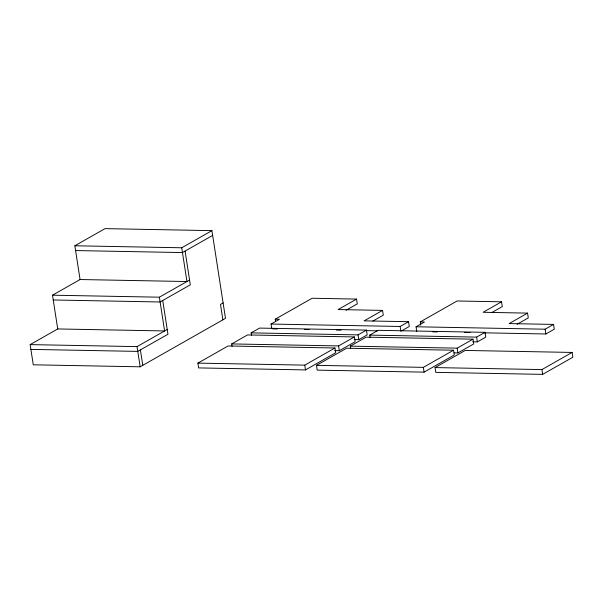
<?xml version="1.0" encoding="UTF-8"?>
<svg xmlns="http://www.w3.org/2000/svg" width="603" height="603" viewBox="0 0 603 603"><rect width="100%" height="100%" fill="white"/><g stroke="black" fill="none" stroke-linecap="round" stroke-linejoin="round"><path stroke-width="0.9" d="M211.917 230.64L181.729 247.78L186.953 281.533L80.071 279.528L74.847 245.775L105.035 228.627L211.917 230.64L225.492 318.346L140.16 366.812L33.278 364.807L30.15 344.607L57.888 328.854M189.568 280.056L159.38 297.196L164.604 330.949L57.722 328.944L52.499 295.191L80.237 279.438M212.655 235.419L182.468 252.567L75.586 250.562M30.15 344.607L137.032 346.612L167.219 329.472M223.11 302.932L220.494 304.409L222.884 319.831M197.89 363.127L228.077 345.979L334.959 347.991L335.698 352.77L305.51 369.918L198.628 367.913L197.89 363.127L304.771 365.132L334.959 347.991M232.072 346.31L231.703 343.921L247.524 334.936L354.406 336.941L355.144 341.728L339.323 350.712L334.635 350.622M251.519 335.268L251.149 332.871L259.569 328.092L366.451 330.097L367.189 334.884L358.77 339.662L354.082 339.579M275.609 321.58L275.239 319.191L312.105 298.251L356.539 299.088L357.278 303.874L346.062 310.244M271.651 328.04L271.033 324.052L279.453 319.273L275.239 319.191M356.539 299.088L338.11 309.558L382.543 310.394L383.289 315.173L372.865 321.09M382.543 310.394L364.114 320.864L408.548 321.693L409.294 326.479L400.874 331.258L400.136 326.479L408.548 321.693M231.703 343.921L338.584 345.926L354.406 336.941M251.149 332.871L358.031 334.884L366.451 330.097M316.462 365.35L346.65 348.21L453.531 350.215L454.27 355.001L424.09 372.141L317.208 370.136L316.462 365.35L423.344 367.363L453.531 350.215M350.652 348.542L350.283 346.145L366.096 337.16L472.978 339.172L473.724 343.951L457.903 352.936L454.149 352.868M370.099 337.492L369.729 335.102L378.141 330.323L485.023 332.328L485.769 337.115L477.35 341.893L472.662 341.803M420.736 325.107L420.246 321.912L457.104 300.98L501.545 301.809L502.284 306.595L491.867 312.512M416.779 331.56L416.04 326.773L424.452 321.994L420.246 321.912M501.545 301.809L483.116 312.279L527.55 313.115L528.288 317.902L517.072 324.271M350.283 346.145L457.164 348.157L472.978 339.172M369.729 335.102L476.611 337.107L485.023 332.328M527.55 313.115L509.12 323.585L553.554 324.414L554.293 329.2L545.881 333.979L484.134 332.826M435.042 367.581L465.23 350.433L572.111 352.438L572.85 357.225L542.662 374.373L435.781 372.36L435.042 367.581L541.924 369.586L572.111 352.438M416.04 326.773L545.135 329.2L553.554 324.414M74.847 245.775L181.729 247.78M52.499 295.191L159.38 297.196M53.237 299.977L160.119 301.982L190.307 284.835L185.083 251.082M271.033 324.052L400.136 326.479M272.707 328.854L277.388 328.944M304.515 329.449L309.196 329.54M336.323 330.045L341.004 330.135M366.262 330.61L377.486 330.821M432.683 331.854L437.356 331.944M464.491 332.457L470.099 332.562M30.889 349.393L137.77 351.398L167.958 334.25L162.735 300.498M545.135 329.2L545.881 333.979M541.924 369.586L542.662 374.373M476.611 337.107L477.35 341.893M457.164 348.157L457.903 352.936M423.344 367.363L424.09 372.141M358.031 334.884L358.77 339.662M338.584 345.926L339.323 350.712M304.771 365.132L305.51 369.918M140.386 349.913L142.775 365.328M137.032 346.612L140.16 366.812"/></g></svg>
